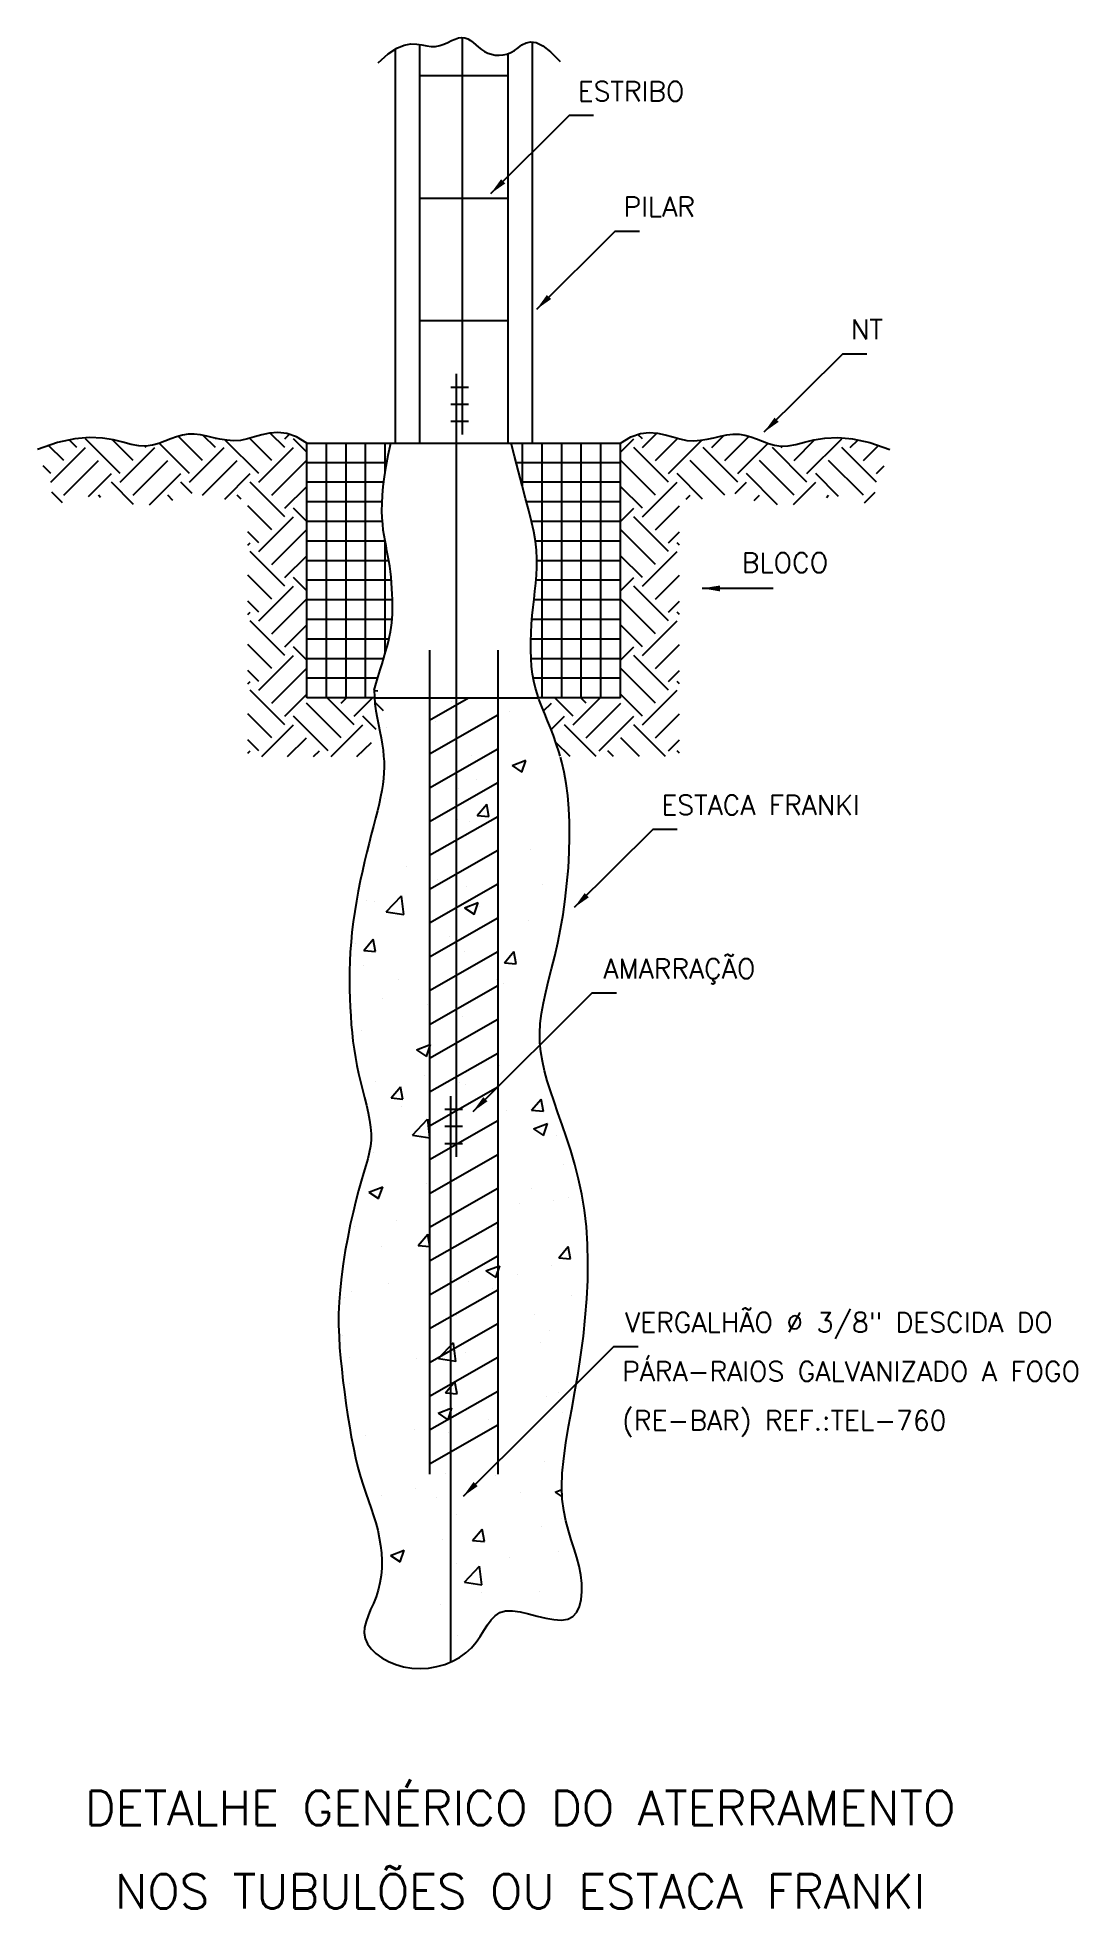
# Model space of a CAD drawing. Header units: millimetres. Extents: x -5939 to -5928.4, y -4394.8 to -4375.7.
import ezdxf
from ezdxf.enums import TextEntityAlignment as Align

# ---------------------------------------------------------------- set-up
doc = ezdxf.new("R2010")
doc.units = ezdxf.units.MM
doc.header["$LTSCALE"] = 10
doc.layers.add('Termotécnica', color=7, linetype='Continuous')
doc.styles.add('r140', font='romans.shx')
doc.styles.add('r80', font='romans.shx')

# ---------------------------------------------------------------- blocks, each defined once
blk = doc.blocks.new('*X2')
at = {"color": 0}
for p, q in [((5637.83, 3141.74), (5639.18, 3143.09)), ((5642.71, 3138.67), (5639.18, 3142.21)), ((5640.06, 3143.09), (5639.6, 3143.55)), ((5640.06, 3142.21), (5641.55, 3143.69)), ((5641.39, 3140.88), (5643.67, 3143.16)), ((5642.71, 3139.55), (5646.14, 3142.98)), ((5649.78, 3138.67), (5646.25, 3142.21)), ((5647.13, 3143.09), (5647.06, 3143.16)), ((5647.13, 3142.21), (5648.38, 3143.45)), ((5648.46, 3140.88), (5650.95, 3143.37)), ((5649.78, 3139.55), (5652.88, 3142.65)), ((5656.85, 3138.67), (5653.32, 3142.21)), ((5654.2, 3142.21), (5654.38, 3142.38)), ((5655.53, 3140.88), (5657.66, 3143.02)), ((5656.85, 3139.55), (5660.39, 3143.09)), ((5663.93, 3138.67), (5660.39, 3142.21)), ((5661.27, 3143.09), (5661.23, 3143.13)), ((5661.27, 3142.21), (5662.06, 3142.99)), ((5662.6, 3140.88), (5664.15, 3142.43)), ((5641.39, 3137.34), (5637.85, 3140.88)), ((5648.46, 3137.34), (5644.92, 3140.88)), ((5655.53, 3137.34), (5651.99, 3140.88)), ((5662.6, 3137.34), (5659.06, 3140.88)), ((5663.93, 3139.55), (5664.72, 3140.35)), ((5640.06, 3136.02), (5637.83, 3138.25)), ((5640.06, 3135.13), (5643.6, 3138.67)), ((5646.19, 3136.96), (5643.6, 3139.55)), ((5649.51, 3137.51), (5650.67, 3138.67)), ((5653.85, 3136.37), (5650.67, 3139.55)), ((5655.48, 3136.41), (5657.74, 3138.67)), ((5660.08, 3137.21), (5657.74, 3139.55)), ((5637.83, 3137.32), (5637.85, 3137.34)), ((5644.52, 3136.94), (5644.92, 3137.34)), ((5651.47, 3136.82), (5651.99, 3137.34)), ((5658.85, 3137.13), (5659.06, 3137.34)), ((5662.72, 3136.58), (5663.81, 3137.67)), ((5637.83, 3134.67), (5639.18, 3136.02)), ((5642.71, 3131.6), (5639.18, 3135.13)), ((5641.39, 3133.81), (5643.83, 3136.25)), ((5641.39, 3130.27), (5637.85, 3133.81)), ((5642.71, 3132.48), (5643.83, 3133.6)), ((5643.83, 3132.25), (5643.6, 3132.48)), ((5640.06, 3128.95), (5637.83, 3131.18)), ((5640.06, 3128.06), (5643.6, 3131.6)), ((5637.83, 3130.25), (5637.85, 3130.27)), ((5637.83, 3127.6), (5639.18, 3128.95)), ((5641.39, 3126.74), (5643.83, 3129.18)), ((5641.39, 3123.2), (5637.85, 3126.74)), ((5642.71, 3124.53), (5639.18, 3128.06)), ((5642.71, 3125.41), (5643.83, 3126.53)), ((5643.83, 3125.18), (5643.6, 3125.41)), ((5640.06, 3121.88), (5637.83, 3124.11)), ((5637.83, 3123.18), (5637.85, 3123.2)), ((5640.06, 3120.99), (5643.6, 3124.53)), ((5637.83, 3120.53), (5639.18, 3121.88)), ((5641.39, 3119.67), (5643.83, 3122.11)), ((5641.39, 3116.13), (5637.85, 3119.67)), ((5642.71, 3117.46), (5639.18, 3120.99)), ((5642.71, 3118.34), (5643.83, 3119.46)), ((5640.06, 3113.92), (5643.6, 3117.46)), ((5643.83, 3118.11), (5643.6, 3118.34)), ((5629.99, 3115.34), (5630.78, 3116.13)), ((5632.99, 3114.81), (5631.12, 3116.68)), ((5632.99, 3113.92), (5635.74, 3116.68)), ((5634.32, 3116.13), (5633.77, 3116.68)), ((5634.32, 3112.6), (5637.85, 3116.13)), ((5640.06, 3114.81), (5637.83, 3117.04)), ((5630.75, 3113.45), (5632.11, 3114.81)), ((5635.35, 3110.68), (5632.11, 3113.92)), ((5635.64, 3111.27), (5639.18, 3114.81)), ((5642.42, 3110.68), (5639.18, 3113.92)), ((5641.39, 3112.6), (5643.83, 3115.04)), ((5632.7, 3110.68), (5631.23, 3112.14)), ((5639.77, 3110.68), (5637.85, 3112.6)), ((5642.71, 3111.27), (5643.83, 3112.39)), ((5637.12, 3110.68), (5636.52, 3111.27)), ((5643.83, 3111.04), (5643.6, 3111.27))]:
    blk.add_line(p, q, dxfattribs=at)
blk = doc.blocks.new('*X1')
at = {"color": 0}
for p, q in [((5612.7, 3117.43), (5613.07, 3117.38)), ((5620.62, 3116.26), (5620.62, 3116.26)), ((5626.55, 3115.28), (5626.55, 3115.28)), ((5613.97, 3113.63), (5613.97, 3113.63)), ((5618.98, 3114.29), (5618.98, 3114.29)), ((5625.26, 3113.32), (5625.26, 3113.32)), ((5622.64, 3110.75), (5622.64, 3110.75)), ((5626.77, 3109.77), (5628.17, 3110.31)), ((5626.77, 3109.77), (5627.76, 3109.1)), ((5627.76, 3109.09), (5628.17, 3110.3)), ((5623.1, 3108.33), (5623.1, 3108.33)), ((5613.71, 3106.4), (5613.71, 3106.4)), ((5621.29, 3107.4), (5621.29, 3107.4)), ((5623.21, 3104.69), (5624.18, 3105.84)), ((5624.41, 3104.58), (5624.18, 3105.83)), ((5621.23, 3104.31), (5621.23, 3104.31)), ((5622.4, 3104.09), (5622.4, 3104.09)), ((5623.21, 3104.69), (5624.41, 3104.59)), ((5632.5, 3105.37), (5632.5, 3105.37)), ((5628.66, 3101.17), (5628.66, 3101.17)), ((5616.03, 3099.51), (5616.03, 3099.51)), ((5619.2, 3098.11), (5619.2, 3098.11)), ((5632.26, 3098.71), (5632.26, 3098.71)), ((5613.94, 3094.86), (5615.5, 3096.48)), ((5615.73, 3094.58), (5615.5, 3096.48)), ((5622.15, 3097.43), (5622.15, 3097.43)), ((5629.88, 3097.66), (5629.88, 3097.66)), ((5611.89, 3096.02), (5611.89, 3096.02)), ((5612.74, 3095.88), (5612.74, 3095.88)), ((5613.94, 3094.86), (5615.72, 3094.58)), ((5621.9, 3095.27), (5623.3, 3095.8)), ((5621.9, 3095.27), (5622.89, 3094.6)), ((5622.9, 3094.59), (5623.3, 3095.8)), ((5623.42, 3095.43), (5623.42, 3095.43)), ((5620.41, 3092.38), (5620.41, 3092.38)), ((5623.4, 3093.28), (5623.4, 3093.28)), ((5628.4, 3093.94), (5628.4, 3093.94)), ((5610.77, 3091.62), (5610.77, 3091.62)), ((5611.64, 3090.9), (5612.61, 3092.05)), ((5611.64, 3090.9), (5612.84, 3090.8)), ((5612.84, 3090.79), (5612.61, 3092.05)), ((5621.91, 3090.77), (5621.91, 3090.77)), ((5625.99, 3089.65), (5626.95, 3090.8)), ((5627.19, 3089.54), (5626.95, 3090.79)), ((5611.64, 3089.37), (5611.64, 3089.37)), ((5625.99, 3089.65), (5627.18, 3089.54)), ((5615.22, 3087.95), (5615.22, 3087.95)), ((5625.2, 3087.99), (5625.2, 3087.99)), ((5625.9, 3087.49), (5625.9, 3087.49)), ((5613.54, 3085.99), (5613.54, 3085.99)), ((5618.14, 3085.39), (5618.14, 3085.39)), ((5623.14, 3086.05), (5623.14, 3086.05)), ((5621.67, 3084.12), (5621.67, 3084.12)), ((5611.4, 3082.71), (5611.4, 3082.71)), ((5617.03, 3080.76), (5618.43, 3081.3)), ((5618.03, 3080.09), (5618.44, 3081.3)), ((5617.03, 3080.76), (5618.03, 3080.09)), ((5625.46, 3079.16), (5625.46, 3079.16)), ((5611.33, 3077.73), (5611.33, 3077.73)), ((5612.87, 3077.51), (5612.87, 3077.51)), ((5617.88, 3078.16), (5617.88, 3078.16)), ((5621.18, 3078.99), (5621.18, 3078.99)), ((5621.42, 3077.46), (5621.42, 3077.46)), ((5622, 3077.27), (5622, 3077.27)), ((5614.42, 3075.86), (5615.38, 3077.01)), ((5614.42, 3075.86), (5615.61, 3075.75)), ((5615.62, 3075.75), (5615.38, 3077)), ((5628.76, 3074.6), (5629.73, 3075.75)), ((5629.96, 3074.49), (5629.73, 3075.75)), ((5615.54, 3075.04), (5615.54, 3075.04)), ((5616.6, 3072.07), (5618.15, 3073.69)), ((5618.38, 3071.79), (5618.16, 3073.69)), ((5626.22, 3074.59), (5626.22, 3074.59)), ((5628.76, 3074.6), (5629.96, 3074.5)), ((5616.6, 3072.07), (5618.37, 3071.79)), ((5628.97, 3072.71), (5630.37, 3073.25)), ((5628.97, 3072.71), (5629.97, 3072.04)), ((5629.97, 3072.04), (5630.37, 3073.24)), ((5631.28, 3072.08), (5631.28, 3072.08)), ((5612.62, 3070.28), (5612.62, 3070.28)), ((5620.19, 3071.27), (5620.19, 3071.27)), ((5621.18, 3070.8), (5621.18, 3070.8)), ((5632.01, 3069.06), (5632.01, 3069.06)), ((5612.17, 3066.26), (5613.57, 3066.8)), ((5612.17, 3066.26), (5613.16, 3065.59)), ((5613.16, 3065.59), (5613.57, 3066.79)), ((5618.03, 3067.11), (5618.03, 3067.11)), ((5620.35, 3067.06), (5620.35, 3067.06)), ((5628.7, 3066.66), (5628.7, 3066.66)), ((5632.57, 3065.71), (5632.57, 3065.71)), ((5620.94, 3064.14), (5620.94, 3064.14)), ((5627.56, 3065.05), (5627.56, 3065.05)), ((5631.04, 3065.42), (5631.04, 3065.42)), ((5610.67, 3062.73), (5610.67, 3062.73)), ((5614.93, 3063.39), (5614.93, 3063.39)), ((5617.19, 3060.81), (5618.16, 3061.96)), ((5618.39, 3060.7), (5618.16, 3061.96)), ((5625.14, 3062.66), (5625.14, 3062.66)), ((5613.48, 3060.66), (5613.48, 3060.66)), ((5617.19, 3060.81), (5618.39, 3060.71)), ((5631.54, 3059.56), (5632.5, 3060.71)), ((5632.74, 3059.45), (5632.5, 3060.7)), ((5624.1, 3058.21), (5625.5, 3058.75)), ((5624.1, 3058.21), (5625.1, 3057.54)), ((5625.1, 3057.53), (5625.51, 3058.74)), ((5630.8, 3058.77), (5630.8, 3058.77)), ((5631.54, 3059.56), (5632.73, 3059.45)), ((5614.13, 3056.89), (5614.13, 3056.89)), ((5620.69, 3057.49), (5620.69, 3057.49)), ((5622.3, 3057.16), (5622.3, 3057.16)), ((5624.81, 3056.44), (5624.81, 3056.44)), ((5627.31, 3057.82), (5627.31, 3057.82)), ((5609.67, 3055.5), (5609.67, 3055.5)), ((5610.43, 3056.08), (5610.43, 3056.08)), ((5618.35, 3054.2), (5618.35, 3054.2)), ((5632.78, 3055.67), (5632.78, 3055.67)), ((5621.12, 3053.66), (5621.12, 3053.66)), ((5629.02, 3053.75), (5629.02, 3053.75)), ((5609.45, 3051.66), (5609.45, 3051.66)), ((5619.25, 3049.27), (5620.8, 3050.9)), ((5620.45, 3050.83), (5620.45, 3050.83)), ((5621.03, 3048.99), (5620.81, 3050.89)), ((5629.62, 3050.93), (5629.62, 3050.93)), ((5630.55, 3052.11), (5630.55, 3052.11)), ((5610.18, 3049.42), (5610.18, 3049.42)), ((5617.04, 3049.27), (5617.04, 3049.27)), ((5619.25, 3049.27), (5621.03, 3049)), ((5622.05, 3049.93), (5622.05, 3049.93)), ((5610.15, 3046.72), (5610.15, 3046.72)), ((5619.97, 3045.77), (5620.93, 3046.92)), ((5621.17, 3045.66), (5620.93, 3046.91)), ((5619.97, 3045.77), (5621.16, 3045.67)), ((5620.83, 3046.27), (5620.83, 3046.27)), ((5630.31, 3045.45), (5630.31, 3045.45)), ((5631.5, 3045.82), (5631.5, 3045.82)), ((5619.24, 3043.71), (5620.64, 3044.24)), ((5619.24, 3043.71), (5620.23, 3043.03)), ((5620.21, 3044.17), (5620.21, 3044.17)), ((5620.24, 3043.03), (5620.64, 3044.24)), ((5624.36, 3043.04), (5624.36, 3043.04)), ((5631.95, 3043.73), (5631.95, 3043.73)), ((5611.78, 3041.38), (5611.78, 3041.38)), ((5616.79, 3042.04), (5616.79, 3042.04)), ((5620.29, 3041.73), (5620.29, 3041.73)), ((5619.97, 3037.51), (5619.97, 3037.51)), ((5625.08, 3037.34), (5625.08, 3037.34)), ((5630.07, 3038.79), (5630.07, 3038.79)), ((5613.42, 3035.34), (5613.42, 3035.34)), ((5616.93, 3036.05), (5616.93, 3036.05)), ((5619.1, 3035.15), (5619.1, 3035.15)), ((5627.61, 3035.6), (5627.61, 3035.6)), ((5631.18, 3035.65), (5631.85, 3035.91)), ((5631.18, 3035.65), (5631.89, 3035.17)), ((5631.73, 3036.81), (5631.73, 3036.81)), ((5621.15, 3033.36), (5621.15, 3033.36)), ((5622.74, 3030.73), (5623.71, 3031.87)), ((5623.94, 3030.62), (5623.71, 3031.87)), ((5629.82, 3032.13), (5629.82, 3032.13)), ((5631.83, 3032.91), (5631.83, 3032.91)), ((5614.37, 3029.2), (5615.77, 3029.74)), ((5615.37, 3028.53), (5615.77, 3029.74)), ((5619.72, 3030.85), (5619.72, 3030.85)), ((5622.74, 3030.73), (5623.94, 3030.62)), ((5631.48, 3029.59), (5631.48, 3029.59)), ((5632.72, 3030.34), (5632.72, 3030.34)), ((5614.37, 3029.2), (5615.37, 3028.53)), ((5621.06, 3028.34), (5621.06, 3028.34)), ((5621.9, 3026.48), (5623.46, 3028.1)), ((5623.68, 3026.2), (5623.46, 3028.1)), ((5626.47, 3028.93), (5626.47, 3028.93)), ((5613.84, 3027.26), (5613.84, 3027.26)), ((5621.9, 3026.48), (5623.68, 3026.2)), ((5619.48, 3024.2), (5619.48, 3024.2)), ((5623.63, 3025.43), (5623.63, 3025.43)), ((5629.58, 3025.48), (5629.58, 3025.48)), ((5621.21, 3021.04), (5621.21, 3021.04))]:
    blk.add_line(p, q, dxfattribs=at)

msp = doc.modelspace()

# ---------------------------------------------------------------- linework, layer by layer
at = {"layer": 'Termotécnica', "color": 6}
for p, q in [((-5934.667, -4379.722), (-5934.667, -4375.672)), ((-5934.727, -4387.089), (-5934.727, -4379.103)), ((-5934.787, -4379.238), (-5934.607, -4379.238)), ((-5934.787, -4379.413), (-5934.607, -4379.413)), ((-5934.787, -4379.587), (-5934.607, -4379.587)), ((-5934.787, -4392.244), (-5934.787, -4386.47)), ((-5934.847, -4386.605), (-5934.667, -4386.605)), ((-5934.847, -4386.779), (-5934.667, -4386.779)), ((-5934.847, -4386.954), (-5934.667, -4386.954))]:
    msp.add_line(p, q, dxfattribs=at)
at = {"layer": 'Termotécnica', "color": 3}
for p, q in [((-5935.355, -4375.793), (-5935.355, -4379.809)), ((-5935.105, -4375.743), (-5935.105, -4379.809)), ((-5934.205, -4375.837), (-5934.205, -4379.809)), ((-5933.955, -4375.717), (-5933.955, -4379.809)), ((-5935.105, -4376.059), (-5934.205, -4376.059)), ((-5935.105, -4377.309), (-5934.205, -4377.309)), ((-5935.105, -4378.559), (-5934.205, -4378.559)), ((-5936.255, -4379.809), (-5933.055, -4379.809)), ((-5936.255, -4382.409), (-5936.255, -4379.809)), ((-5936.055, -4382.409), (-5936.055, -4379.809)), ((-5935.855, -4382.409), (-5935.855, -4379.809)), ((-5935.655, -4382.409), (-5935.655, -4379.809)), ((-5935.455, -4380.107), (-5935.455, -4379.809)), ((-5934.055, -4380.255), (-5934.055, -4379.809)), ((-5933.855, -4382.409), (-5933.855, -4379.809)), ((-5933.655, -4382.409), (-5933.655, -4379.809)), ((-5933.455, -4382.409), (-5933.455, -4379.809)), ((-5933.255, -4382.409), (-5933.255, -4379.809)), ((-5933.055, -4382.409), (-5933.055, -4379.809)), ((-5935.439, -4380.009), (-5936.255, -4380.009)), ((-5933.055, -4380.009), (-5934.12, -4380.009)), ((-5935.47, -4380.209), (-5936.255, -4380.209)), ((-5933.055, -4380.209), (-5934.068, -4380.209)), ((-5935.486, -4380.409), (-5936.255, -4380.409)), ((-5933.055, -4380.409), (-5934.014, -4380.409)), ((-5935.483, -4380.609), (-5936.255, -4380.609)), ((-5933.055, -4380.609), (-5933.962, -4380.609)), ((-5935.457, -4380.809), (-5936.255, -4380.809)), ((-5935.455, -4381.957), (-5935.455, -4380.815)), ((-5933.055, -4380.809), (-5933.923, -4380.809)), ((-5935.418, -4381.009), (-5936.255, -4381.009)), ((-5933.055, -4381.009), (-5933.907, -4381.009)), ((-5935.393, -4381.209), (-5936.255, -4381.209)), ((-5933.055, -4381.209), (-5933.916, -4381.209)), ((-5935.382, -4381.409), (-5936.255, -4381.409)), ((-5933.055, -4381.409), (-5933.938, -4381.409)), ((-5935.385, -4381.609), (-5936.255, -4381.609)), ((-5933.055, -4381.609), (-5933.958, -4381.609)), ((-5935.416, -4381.809), (-5936.255, -4381.809)), ((-5935.005, -4381.922), (-5935.005, -4390.328)), ((-5934.305, -4381.922), (-5934.305, -4390.328)), ((-5933.055, -4381.809), (-5933.97, -4381.809)), ((-5935.471, -4382.009), (-5936.255, -4382.009)), ((-5933.055, -4382.009), (-5933.968, -4382.009)), ((-5935.532, -4382.209), (-5936.255, -4382.209)), ((-5933.055, -4382.209), (-5933.945, -4382.209)), ((-5935.565, -4382.409), (-5936.255, -4382.409)), ((-5935.005, -4382.635), (-5934.606, -4382.409)), ((-5933.055, -4382.409), (-5933.89, -4382.409)), ((-5935.005, -4382.98), (-5934.305, -4382.583)), ((-5935.005, -4383.325), (-5934.305, -4382.928)), ((-5935.005, -4383.67), (-5934.305, -4383.273)), ((-5935.005, -4384.014), (-5934.305, -4383.618)), ((-5935.005, -4384.359), (-5934.305, -4383.963)), ((-5935.005, -4384.704), (-5934.305, -4384.307)), ((-5935.005, -4385.049), (-5934.305, -4384.652)), ((-5935.005, -4385.394), (-5934.305, -4384.997)), ((-5935.005, -4385.739), (-5934.305, -4385.342)), ((-5935.005, -4386.084), (-5934.305, -4385.687)), ((-5935.005, -4386.428), (-5934.305, -4386.032)), ((-5935.005, -4386.773), (-5934.305, -4386.376)), ((-5935.005, -4387.118), (-5934.305, -4386.721)), ((-5935.005, -4387.463), (-5934.305, -4387.066)), ((-5935.005, -4387.808), (-5934.305, -4387.411)), ((-5935.005, -4388.153), (-5934.305, -4387.756)), ((-5935.005, -4388.497), (-5934.305, -4388.101)), ((-5935.005, -4388.842), (-5934.305, -4388.446)), ((-5935.005, -4389.187), (-5934.305, -4388.79)), ((-5935.005, -4389.532), (-5934.305, -4389.135)), ((-5935.005, -4389.877), (-5934.305, -4389.48)), ((-5935.005, -4390.222), (-5934.305, -4389.825))]:
    msp.add_line(p, q, dxfattribs=at)
at = {"layer": 'Termotécnica', "color": 2}
for p, q in [((-5933.579, -4376.469), (-5934.38, -4377.265)), ((-5933.329, -4376.469), (-5933.579, -4376.469)), ((-5933.112, -4377.65), (-5933.913, -4378.446)), ((-5932.862, -4377.65), (-5933.112, -4377.65)), ((-5930.792, -4378.903), (-5931.592, -4379.699)), ((-5930.542, -4378.903), (-5930.792, -4378.903)), ((-5931.499, -4381.291), (-5932.221, -4381.291)), ((-5935.565, -4382.409), (-5933.89, -4382.409)), ((-5932.727, -4383.752), (-5933.528, -4384.548)), ((-5932.477, -4383.752), (-5932.727, -4383.752)), ((-5933.346, -4385.422), (-5934.562, -4386.63)), ((-5933.096, -4385.422), (-5933.346, -4385.422)), ((-5933.126, -4389.03), (-5934.661, -4390.555)), ((-5932.876, -4389.03), (-5933.126, -4389.03))]:
    msp.add_line(p, q, dxfattribs=at)
for points in [[(-5935.528, -4375.929), (-5935.426, -4375.839), (-5935.338, -4375.782), (-5935.261, -4375.749), (-5935.193, -4375.737), (-5935.134, -4375.738), (-5935.081, -4375.747), (-5935.032, -4375.758), (-5934.987, -4375.764), (-5934.942, -4375.762), (-5934.899, -4375.753), (-5934.857, -4375.738), (-5934.817, -4375.721), (-5934.778, -4375.703), (-5934.741, -4375.687), (-5934.707, -4375.676), (-5934.674, -4375.671), (-5934.643, -4375.674), (-5934.614, -4375.685), (-5934.586, -4375.702), (-5934.559, -4375.723), (-5934.531, -4375.746), (-5934.503, -4375.77), (-5934.473, -4375.793), (-5934.441, -4375.814), (-5934.407, -4375.831), (-5934.37, -4375.843), (-5934.332, -4375.851), (-5934.293, -4375.853), (-5934.253, -4375.85), (-5934.214, -4375.84), (-5934.174, -4375.825), (-5934.136, -4375.804), (-5934.099, -4375.776), (-5934.06, -4375.748), (-5934.019, -4375.726), (-5933.971, -4375.715), (-5933.915, -4375.723), (-5933.848, -4375.755), (-5933.768, -4375.817), (-5933.672, -4375.917)], [(-5935.569, -4382.33), (-5935.548, -4382.259), (-5935.527, -4382.19), (-5935.506, -4382.124), (-5935.487, -4382.06), (-5935.468, -4381.999), (-5935.451, -4381.94), (-5935.435, -4381.885), (-5935.421, -4381.832), (-5935.41, -4381.783), (-5935.401, -4381.735), (-5935.394, -4381.689), (-5935.388, -4381.644), (-5935.384, -4381.599), (-5935.382, -4381.554), (-5935.381, -4381.506), (-5935.381, -4381.457), (-5935.382, -4381.404), (-5935.384, -4381.349), (-5935.387, -4381.293), (-5935.391, -4381.235), (-5935.396, -4381.178), (-5935.402, -4381.12), (-5935.409, -4381.064), (-5935.418, -4381.01), (-5935.427, -4380.958), (-5935.437, -4380.907), (-5935.447, -4380.856), (-5935.457, -4380.805), (-5935.467, -4380.753), (-5935.475, -4380.697), (-5935.481, -4380.637), (-5935.486, -4380.573), (-5935.488, -4380.502), (-5935.487, -4380.425), (-5935.483, -4380.342), (-5935.475, -4380.251), (-5935.463, -4380.153), (-5935.446, -4380.046), (-5935.424, -4379.932), (-5935.397, -4379.809)], [(-5933.894, -4382.399), (-5933.903, -4382.374), (-5933.923, -4382.308), (-5933.94, -4382.239), (-5933.953, -4382.165), (-5933.962, -4382.088), (-5933.968, -4382.006), (-5933.971, -4381.921), (-5933.97, -4381.834), (-5933.967, -4381.745), (-5933.962, -4381.657), (-5933.955, -4381.569), (-5933.947, -4381.483), (-5933.937, -4381.4), (-5933.928, -4381.319), (-5933.919, -4381.238), (-5933.912, -4381.157), (-5933.908, -4381.075), (-5933.907, -4380.99), (-5933.912, -4380.902), (-5933.922, -4380.81), (-5933.939, -4380.712), (-5933.962, -4380.608), (-5933.991, -4380.496), (-5934.023, -4380.374), (-5934.059, -4380.242), (-5934.097, -4380.099), (-5934.137, -4379.942), (-5934.17, -4379.809)], [(-5935.569, -4382.33), (-5935.566, -4382.399), (-5935.56, -4382.47), (-5935.55, -4382.541), (-5935.538, -4382.611), (-5935.525, -4382.681), (-5935.511, -4382.75), (-5935.498, -4382.817), (-5935.486, -4382.881), (-5935.477, -4382.943), (-5935.471, -4383.002), (-5935.467, -4383.059), (-5935.466, -4383.116), (-5935.468, -4383.173), (-5935.472, -4383.231), (-5935.479, -4383.291), (-5935.489, -4383.353), (-5935.502, -4383.419), (-5935.518, -4383.488), (-5935.535, -4383.561), (-5935.554, -4383.637), (-5935.575, -4383.717), (-5935.597, -4383.801), (-5935.619, -4383.889), (-5935.642, -4383.981), (-5935.665, -4384.076), (-5935.687, -4384.175), (-5935.709, -4384.276), (-5935.73, -4384.38), (-5935.749, -4384.484), (-5935.766, -4384.589), (-5935.782, -4384.693), (-5935.794, -4384.797), (-5935.804, -4384.899), (-5935.812, -4384.999), (-5935.817, -4385.098), (-5935.82, -4385.194), (-5935.82, -4385.289), (-5935.819, -4385.383), (-5935.817, -4385.475), (-5935.813, -4385.564), (-5935.807, -4385.653), (-5935.801, -4385.739), (-5935.793, -4385.825), (-5935.784, -4385.909), (-5935.773, -4385.993), (-5935.759, -4386.076), (-5935.744, -4386.158), (-5935.727, -4386.241), (-5935.708, -4386.323), (-5935.688, -4386.404), (-5935.667, -4386.485), (-5935.647, -4386.564), (-5935.63, -4386.641), (-5935.615, -4386.716), (-5935.604, -4386.788), (-5935.599, -4386.856), (-5935.6, -4386.92), (-5935.606, -4386.983), (-5935.618, -4387.046), (-5935.634, -4387.111), (-5935.653, -4387.18), (-5935.676, -4387.256), (-5935.701, -4387.34), (-5935.727, -4387.434), (-5935.755, -4387.541), (-5935.783, -4387.658), (-5935.811, -4387.782), (-5935.838, -4387.913), (-5935.862, -4388.046), (-5935.884, -4388.181), (-5935.902, -4388.315), (-5935.916, -4388.446), (-5935.925, -4388.571), (-5935.93, -4388.691), (-5935.93, -4388.808), (-5935.926, -4388.922), (-5935.92, -4389.035), (-5935.91, -4389.146), (-5935.899, -4389.258), (-5935.886, -4389.372), (-5935.872, -4389.487), (-5935.856, -4389.603), (-5935.839, -4389.719), (-5935.821, -4389.834), (-5935.801, -4389.947), (-5935.78, -4390.057), (-5935.758, -4390.162), (-5935.733, -4390.261), (-5935.707, -4390.354), (-5935.681, -4390.44), (-5935.653, -4390.523), (-5935.626, -4390.601), (-5935.6, -4390.677), (-5935.575, -4390.752), (-5935.552, -4390.826), (-5935.532, -4390.9), (-5935.516, -4390.977), (-5935.503, -4391.054), (-5935.494, -4391.132), (-5935.49, -4391.21), (-5935.491, -4391.287), (-5935.497, -4391.363), (-5935.509, -4391.437), (-5935.526, -4391.51), (-5935.549, -4391.579), (-5935.576, -4391.646), (-5935.604, -4391.71), (-5935.63, -4391.772), (-5935.651, -4391.832), (-5935.665, -4391.891), (-5935.669, -4391.948), (-5935.66, -4392.003), (-5935.637, -4392.057), (-5935.6, -4392.109), (-5935.55, -4392.157), (-5935.491, -4392.201), (-5935.423, -4392.239), (-5935.348, -4392.27), (-5935.268, -4392.293), (-5935.185, -4392.308), (-5935.099, -4392.312), (-5935.014, -4392.306), (-5934.93, -4392.291), (-5934.848, -4392.268), (-5934.77, -4392.237), (-5934.698, -4392.198), (-5934.632, -4392.152), (-5934.575, -4392.1), (-5934.527, -4392.043), (-5934.485, -4391.983), (-5934.448, -4391.923), (-5934.412, -4391.866), (-5934.375, -4391.814), (-5934.334, -4391.772), (-5934.285, -4391.74), (-5934.227, -4391.723), (-5934.158, -4391.721), (-5934.078, -4391.733), (-5933.993, -4391.752), (-5933.906, -4391.775), (-5933.818, -4391.796), (-5933.735, -4391.812), (-5933.659, -4391.817), (-5933.593, -4391.808), (-5933.54, -4391.781), (-5933.5, -4391.736), (-5933.472, -4391.678), (-5933.455, -4391.608), (-5933.448, -4391.529), (-5933.45, -4391.444), (-5933.46, -4391.355), (-5933.477, -4391.266), (-5933.501, -4391.177), (-5933.528, -4391.089), (-5933.557, -4390.998), (-5933.586, -4390.904), (-5933.613, -4390.805), (-5933.634, -4390.698), (-5933.649, -4390.582), (-5933.654, -4390.456), (-5933.649, -4390.317), (-5933.634, -4390.167), (-5933.612, -4390.008), (-5933.584, -4389.84), (-5933.553, -4389.665), (-5933.52, -4389.484), (-5933.488, -4389.298), (-5933.459, -4389.11), (-5933.434, -4388.919), (-5933.414, -4388.729), (-5933.399, -4388.538), (-5933.39, -4388.35), (-5933.388, -4388.164), (-5933.392, -4387.982), (-5933.403, -4387.806), (-5933.422, -4387.636), (-5933.449, -4387.472), (-5933.482, -4387.317), (-5933.52, -4387.168), (-5933.562, -4387.026), (-5933.606, -4386.892), (-5933.65, -4386.763), (-5933.693, -4386.642), (-5933.733, -4386.527), (-5933.77, -4386.418), (-5933.802, -4386.314), (-5933.83, -4386.214), (-5933.852, -4386.116), (-5933.867, -4386.02), (-5933.877, -4385.925), (-5933.879, -4385.828), (-5933.874, -4385.729), (-5933.861, -4385.627), (-5933.841, -4385.52), (-5933.817, -4385.409), (-5933.788, -4385.293), (-5933.758, -4385.172), (-5933.726, -4385.044), (-5933.695, -4384.909), (-5933.666, -4384.766), (-5933.641, -4384.617), (-5933.619, -4384.461), (-5933.601, -4384.302), (-5933.587, -4384.142), (-5933.578, -4383.983), (-5933.574, -4383.828), (-5933.575, -4383.678), (-5933.581, -4383.536), (-5933.593, -4383.404), (-5933.61, -4383.282), (-5933.631, -4383.168), (-5933.655, -4383.063), (-5933.668, -4383.014)], [(-5933.672, -4383.003), (-5933.682, -4382.966), (-5933.71, -4382.876), (-5933.74, -4382.792), (-5933.77, -4382.714), (-5933.799, -4382.641), (-5933.828, -4382.572), (-5933.855, -4382.505), (-5933.88, -4382.44), (-5933.887, -4382.42)]]:
    msp.add_lwpolyline(points, dxfattribs=at)
at = {"layer": 'Termotécnica', "color": 4}
for points in [[(-5936.255, -4379.809), (-5936.361, -4379.747), (-5936.459, -4379.713), (-5936.549, -4379.702), (-5936.634, -4379.707), (-5936.713, -4379.724), (-5936.789, -4379.746), (-5936.861, -4379.767), (-5936.932, -4379.782), (-5937.003, -4379.786), (-5937.072, -4379.781), (-5937.141, -4379.769), (-5937.208, -4379.754), (-5937.274, -4379.739), (-5937.339, -4379.725), (-5937.403, -4379.717), (-5937.464, -4379.717), (-5937.524, -4379.727), (-5937.584, -4379.744), (-5937.643, -4379.767), (-5937.702, -4379.79), (-5937.764, -4379.812), (-5937.828, -4379.83), (-5937.896, -4379.839), (-5937.967, -4379.837), (-5938.045, -4379.822), (-5938.13, -4379.8), (-5938.228, -4379.777), (-5938.34, -4379.759), (-5938.47, -4379.753), (-5938.622, -4379.765), (-5938.798, -4379.803), (-5939.002, -4379.873)], [(-5933.055, -4379.809), (-5932.95, -4379.747), (-5932.852, -4379.713), (-5932.762, -4379.702), (-5932.677, -4379.707), (-5932.598, -4379.724), (-5932.522, -4379.746), (-5932.45, -4379.767), (-5932.379, -4379.782), (-5932.308, -4379.786), (-5932.239, -4379.781), (-5932.17, -4379.769), (-5932.103, -4379.754), (-5932.036, -4379.739), (-5931.972, -4379.725), (-5931.908, -4379.717), (-5931.846, -4379.717), (-5931.786, -4379.727), (-5931.727, -4379.744), (-5931.668, -4379.767), (-5931.608, -4379.79), (-5931.547, -4379.812), (-5931.483, -4379.83), (-5931.415, -4379.839), (-5931.344, -4379.837), (-5931.266, -4379.822), (-5931.18, -4379.8), (-5931.083, -4379.777), (-5930.971, -4379.759), (-5930.84, -4379.753), (-5930.689, -4379.765), (-5930.513, -4379.803), (-5930.309, -4379.873)]]:
    msp.add_lwpolyline(points, dxfattribs=at)
at = {"layer": 'Termotécnica', "color": 2}
for points in [[(-5934.23, -4377.16), (-5934.273, -4377.117), (-5934.38, -4377.265)], [(-5933.763, -4378.34), (-5933.806, -4378.298), (-5933.913, -4378.446)], [(-5931.443, -4379.593), (-5931.485, -4379.551), (-5931.592, -4379.699)], [(-5932.041, -4381.322), (-5932.04, -4381.262), (-5932.221, -4381.291)], [(-5933.378, -4384.443), (-5933.421, -4384.4), (-5933.528, -4384.548)], [(-5934.412, -4386.524), (-5934.455, -4386.482), (-5934.562, -4386.63)], [(-5934.512, -4390.45), (-5934.554, -4390.407), (-5934.661, -4390.555)]]:
    msp.add_solid(points, dxfattribs=at)

# ---------------------------------------------------------------- block references
at = {"layer": 'Termotécnica', "color": 1, "yscale": 0.1, "zscale": 0.1}
for name, p, xscale in [('*X2', (-5372.473, -4694.076), -0.1), ('*X2', (-6496.838, -4694.076), 0.1), ('*X1', (-6496.838, -4694.076), 0.1)]:
    msp.add_blockref(name, p, dxfattribs=dict(at, xscale=xscale))

# ---------------------------------------------------------------- texts
at = {"layer": 'Termotécnica', "color": 2, "style": 'r80'}
for s, p in [('ESTRIBO', (-5933.492, -4376.32)), ('PILAR', (-5933.025, -4377.498)), ('NT', (-5930.705, -4378.75)), ('BLOCO', (-5931.819, -4381.129)), ('ESTACA FRANKI', (-5932.639, -4383.602)), ('AMARRAÇÃO', (-5933.231, -4385.271)), ('VERGALHÃO %%C 3/8" DESCIDA DO', (-5933.009, -4388.88)), ('PÁRA-RAIOS GALVANIZADO A FOGO', (-5933.039, -4389.38)), ('(RE-BAR) REF.:TEL-760', (-5933.039, -4389.88))]:
    msp.add_text(s, height=0.2, dxfattribs=at).set_placement(p)
at = {"layer": 'Termotécnica', "color": 5, "style": 'r140'}
for s, p in [('DETALHE GENÉRICO DO ATERRAMENTO', (-5934.079, -4394.013)), ('NOS TUBULÕES OU ESTACA FRANKI', (-5934.079, -4394.864))]:
    msp.add_text(s, height=0.35, dxfattribs=at).set_placement(p, align=Align.BOTTOM_CENTER)

doc.saveas('drawing.dxf')
